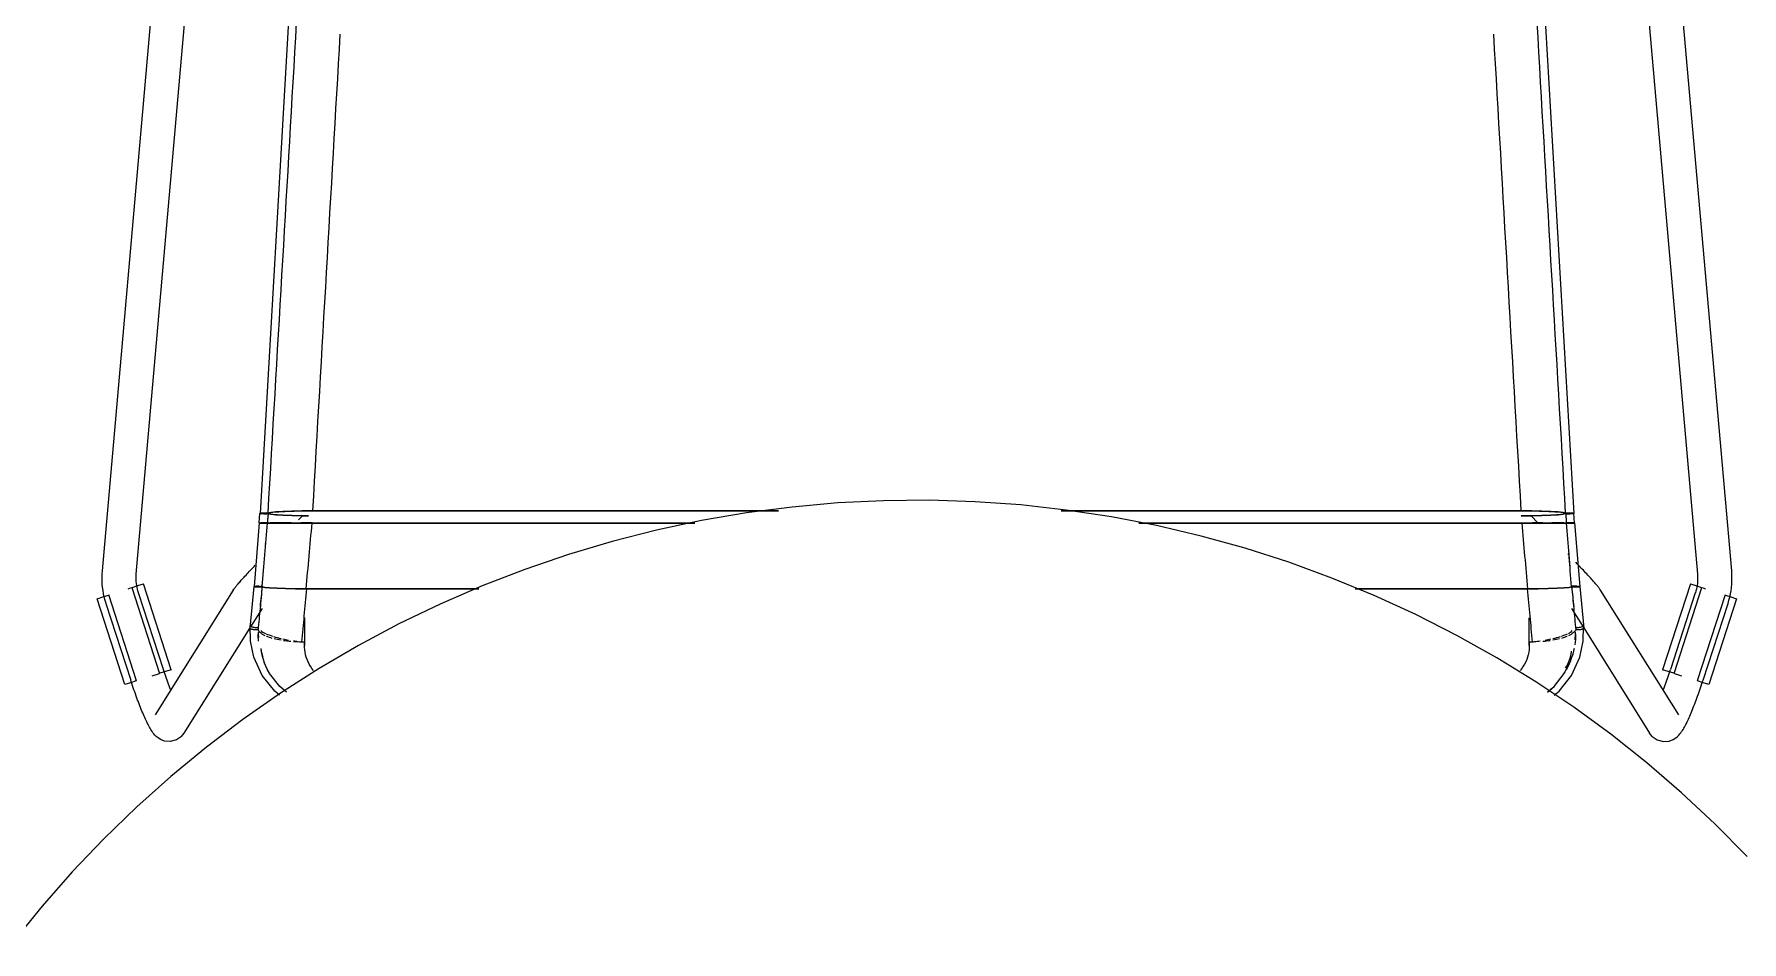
# Model space of a CAD drawing. Header units: millimetres. Extents: x 155927 to 317870, y -36033 to 97293.
# Drawn here: x 166739 to 167335, y 12552 to 12869 of the extents above; entities that cross this region are included whole.
import ezdxf

# ---------------------------------------------------------------- set-up
doc = ezdxf.new("R2010")
doc.units = ezdxf.units.MM
doc.header["$MEASUREMENT"] = 0
doc.layers.add('I-FURN', color=8, linetype='CONTINUOUS', lineweight=9)

msp = doc.modelspace()

# ---------------------------------------------------------------- linework, layer by layer
at = {"layer": 'I-FURN'}
for p, q in [((166801.76, 13124.6), (166762.81, 12681.28)), ((167331.91, 12681.28), (167292.96, 13124.6)), ((166774.76, 12680.23), (166812.06, 13104.73)), ((167282.67, 13104.58), (167319.95, 12680.23)), ((166837.24, 13033.31), (166817.96, 12701.41)), ((167257.48, 13033.31), (167276.76, 12701.41)), ((167003.77, 12703.61), (166987.9, 12701.55)), ((167019.7, 12705.04), (167003.77, 12703.61)), ((167035.68, 12705.83), (167019.7, 12705.04)), ((167051.68, 12705.97), (167035.68, 12705.83)), ((167067.67, 12705.48), (167051.68, 12705.97)), ((167083.63, 12704.35), (167067.67, 12705.48)), ((167099.53, 12702.58), (167083.63, 12704.35)), ((166817.68, 12698.05), (166815.86, 12675.85)), ((166817.68, 12698.05), (166817.95, 12701.41)), ((166817.75, 12698.05), (166817.68, 12698.05)), ((166817.68, 12698.05), (166817.75, 12698.05)), ((166817.75, 12698.05), (166817.68, 12698.05)), ((166817.68, 12698.05), (166817.74, 12698.05)), ((166817.93, 12698.04), (166818.23, 12698.04)), ((166818.23, 12698.04), (166817.94, 12698.04)), ((166818.02, 12701.43), (166817.96, 12701.41)), ((166817.96, 12701.41), (166818.02, 12701.38)), ((166818.21, 12701.46), (166818.02, 12701.43)), ((166818.02, 12701.38), (166818.21, 12701.35)), ((166818.5, 12701.48), (166818.21, 12701.46)), ((166818.21, 12701.35), (166818.51, 12701.33)), ((166818.23, 12698.05), (166818.62, 12698.05)), ((166818.61, 12698.05), (166818.23, 12698.05)), ((166818.61, 12698.04), (166818.23, 12698.04)), ((166818.23, 12698.04), (166818.61, 12698.04)), ((166818.88, 12701.5), (166818.5, 12701.48)), ((166818.51, 12701.33), (166818.89, 12701.31)), ((166819.07, 12698.05), (166818.61, 12698.05)), ((166819.06, 12698.04), (166818.61, 12698.04)), ((166818.61, 12698.04), (166819.06, 12698.04)), ((166818.62, 12698.05), (166819.07, 12698.05)), ((166819.33, 12701.51), (166818.88, 12701.5)), ((166818.89, 12701.31), (166819.34, 12701.3)), ((166819.55, 12698.04), (166819.06, 12698.04)), ((166819.06, 12698.04), (166819.55, 12698.04)), ((166819.07, 12698.05), (166819.56, 12698.05)), ((166819.56, 12698.05), (166819.07, 12698.05)), ((166819.82, 12701.52), (166819.33, 12701.51)), ((166819.34, 12701.3), (166819.83, 12701.3)), ((166820.05, 12698.04), (166819.55, 12698.04)), ((166819.55, 12698.04), (166820.05, 12698.04)), ((166819.56, 12698.05), (166820.06, 12698.05)), ((166820.05, 12698.05), (166819.56, 12698.05)), ((166820.32, 12701.51), (166819.82, 12701.52)), ((166819.83, 12701.3), (166820.33, 12701.3)), ((166820.52, 12698.05), (166820.05, 12698.05)), ((166820.52, 12698.04), (166820.05, 12698.04)), ((166820.05, 12698.04), (166820.52, 12698.04)), ((166820.06, 12698.05), (166820.53, 12698.05)), ((166820.79, 12701.51), (166820.32, 12701.51)), ((166820.33, 12701.3), (166820.8, 12701.31)), ((166821.41, 12698.02), (166820.52, 12698.04)), ((166820.52, 12698.04), (166821.4, 12698.02)), ((166821.68, 12701.72), (166820.79, 12701.51)), ((166820.8, 12701.31), (166821.7, 12701.1)), ((166821.4, 12698.02), (166823.15, 12698.01)), ((166823.15, 12698.01), (166821.41, 12698.02)), ((166821.42, 12698.07), (166823.18, 12698.08)), ((166823.17, 12698.08), (166821.42, 12698.07)), ((166823.43, 12701.91), (166821.68, 12701.72)), ((166821.7, 12701.1), (166823.45, 12700.9)), ((166823.15, 12698.01), (166825.65, 12698)), ((166825.65, 12698), (166823.16, 12698.01)), ((166825.67, 12698.09), (166823.17, 12698.08)), ((166823.18, 12698.08), (166825.67, 12698.09)), ((166825.93, 12702.07), (166823.43, 12701.91)), ((166823.45, 12700.9), (166825.95, 12700.74)), ((166825.65, 12698), (166828.79, 12697.99)), ((166828.79, 12697.99), (166825.66, 12698)), ((166825.67, 12698.09), (166828.8, 12698.1)), ((166828.79, 12698.1), (166825.67, 12698.09)), ((166829.06, 12702.2), (166825.93, 12702.07)), ((166825.95, 12700.74), (166829.07, 12700.62)), ((166832.36, 12697.99), (166828.79, 12697.99)), ((166828.79, 12697.99), (166832.36, 12697.99)), ((166832.62, 12702.27), (166829.06, 12702.2)), ((166829.07, 12700.62), (166832.62, 12700.54)), ((166832.92, 12700.66), (166831.45, 12699.13)), ((166832.35, 12698.11), (166836.13, 12698.11)), ((166836.13, 12698.11), (166832.35, 12698.11)), ((166836.14, 12697.98), (166832.36, 12697.99)), ((166832.36, 12697.99), (166836.14, 12697.98)), ((166836.41, 12702.3), (166832.62, 12702.27)), ((166832.62, 12700.54), (166834.87, 12700.52)), ((166969.78, 12697.98), (166836.14, 12697.98)), ((166836.14, 12697.98), (166969.78, 12697.98)), ((166999, 12702.3), (166836.41, 12702.3)), ((166836.41, 12702.3), (166999, 12702.3)), ((166972.13, 12698.86), (166956.48, 12695.53)), ((166987.9, 12701.55), (166972.13, 12698.86)), ((167258.31, 12702.3), (167097.74, 12702.3)), ((167097.74, 12702.3), (167258.31, 12702.3)), ((167115.35, 12700.18), (167099.53, 12702.58)), ((167131.06, 12697.14), (167115.35, 12700.18)), ((167258.58, 12697.98), (167124.83, 12697.98)), ((167124.83, 12697.98), (167258.58, 12697.98)), ((167146.63, 12693.48), (167131.06, 12697.14)), ((167262.1, 12702.27), (167258.31, 12702.3)), ((167258.42, 12700.51), (167262.1, 12700.54)), ((167262.36, 12697.99), (167258.58, 12697.98)), ((167258.58, 12697.98), (167262.36, 12697.99)), ((167264.37, 12697.99), (167261.8, 12700.66)), ((167265.66, 12702.2), (167262.1, 12702.27)), ((167262.1, 12700.54), (167265.65, 12700.62)), ((167265.93, 12697.99), (167262.36, 12697.99)), ((167262.36, 12697.99), (167265.93, 12697.99)), ((167262.37, 12698.11), (167265.92, 12698.1)), ((167265.93, 12698.1), (167262.37, 12698.11)), ((167265.65, 12700.62), (167268.77, 12700.74)), ((167268.79, 12702.07), (167265.66, 12702.2)), ((167269.06, 12698), (167265.93, 12697.99)), ((167265.93, 12697.99), (167269.06, 12698)), ((167268.77, 12700.74), (167271.27, 12700.9)), ((167271.29, 12701.91), (167268.79, 12702.07)), ((167269.05, 12698.09), (167271.54, 12698.08)), ((167271.55, 12698.08), (167269.05, 12698.09)), ((167269.06, 12698), (167271.57, 12698.01)), ((167271.56, 12698.01), (167269.07, 12698)), ((167271.27, 12700.9), (167273.02, 12701.1)), ((167273.04, 12701.72), (167271.29, 12701.91)), ((167271.54, 12698.08), (167273.3, 12698.07)), ((167273.3, 12698.07), (167271.55, 12698.08)), ((167273.31, 12698.02), (167271.57, 12698.01)), ((167271.57, 12698.01), (167273.32, 12698.02)), ((167273.02, 12701.1), (167273.92, 12701.31)), ((167273.93, 12701.51), (167273.04, 12701.72)), ((167274.2, 12698.04), (167273.31, 12698.02)), ((167273.32, 12698.02), (167274.2, 12698.04)), ((167273.92, 12701.31), (167274.39, 12701.3)), ((167274.4, 12701.51), (167273.93, 12701.51)), ((167274.19, 12698.05), (167274.66, 12698.05)), ((167274.67, 12698.05), (167274.2, 12698.05)), ((167274.67, 12698.04), (167274.2, 12698.04)), ((167274.2, 12698.04), (167274.67, 12698.04)), ((167274.39, 12701.3), (167274.89, 12701.3)), ((167274.9, 12701.52), (167274.4, 12701.51)), ((167274.66, 12698.05), (167275.16, 12698.05)), ((167275.16, 12698.05), (167274.67, 12698.05)), ((167275.17, 12698.04), (167274.67, 12698.04)), ((167274.67, 12698.04), (167275.17, 12698.04)), ((167274.89, 12701.3), (167275.38, 12701.3)), ((167275.39, 12701.51), (167274.9, 12701.52)), ((167275.16, 12698.05), (167275.65, 12698.05)), ((167275.65, 12698.05), (167275.16, 12698.05)), ((167275.66, 12698.04), (167275.17, 12698.04)), ((167275.17, 12698.04), (167275.66, 12698.04)), ((167275.38, 12701.3), (167275.83, 12701.31)), ((167275.84, 12701.5), (167275.39, 12701.51)), ((167275.65, 12698.05), (167276.1, 12698.05)), ((167276.11, 12698.05), (167275.65, 12698.05)), ((167276.11, 12698.04), (167275.66, 12698.04)), ((167275.66, 12698.04), (167276.11, 12698.04)), ((167275.83, 12701.31), (167276.21, 12701.33)), ((167276.22, 12701.48), (167275.84, 12701.5)), ((167276.1, 12698.05), (167276.48, 12698.05)), ((167276.49, 12698.05), (167276.11, 12698.05)), ((167276.49, 12698.04), (167276.11, 12698.04)), ((167276.11, 12698.04), (167276.49, 12698.04)), ((167276.21, 12701.33), (167276.51, 12701.35)), ((167276.51, 12701.46), (167276.22, 12701.48)), ((167276.48, 12698.05), (167276.78, 12698.05)), ((167276.78, 12698.05), (167276.49, 12698.05)), ((167276.78, 12698.04), (167276.49, 12698.04)), ((167276.49, 12698.04), (167276.79, 12698.04)), ((167276.7, 12701.43), (167276.51, 12701.46)), ((167276.51, 12701.35), (167276.7, 12701.38)), ((167276.76, 12701.41), (167276.7, 12701.43)), ((167276.7, 12701.38), (167276.76, 12701.41)), ((167277.04, 12698.05), (167276.77, 12701.41)), ((167276.78, 12698.05), (167276.97, 12698.05)), ((167276.97, 12698.05), (167276.78, 12698.04)), ((167276.97, 12698.05), (167276.78, 12698.05)), ((167276.79, 12698.04), (167276.97, 12698.05)), ((167276.97, 12698.05), (167277.04, 12698.05)), ((167277.04, 12698.05), (167276.97, 12698.05)), ((167276.97, 12698.05), (167277.04, 12698.05)), ((167277.04, 12698.05), (167276.97, 12698.05)), ((167277.04, 12698.05), (167278.86, 12675.85)), ((166940.97, 12691.59), (166925.64, 12687.03)), ((166956.48, 12695.53), (166940.97, 12691.59)), ((167162.05, 12689.2), (167146.63, 12693.48)), ((166925.64, 12687.03), (166910.5, 12681.85)), ((167177.28, 12684.31), (167162.05, 12689.2)), ((167275.14, 12686.8), (167274.65, 12687.31)), ((166762.73, 12680.14), (166762.7, 12679)), ((166762.7, 12679), (166762.71, 12677.86)), ((166762.81, 12681.28), (166762.73, 12680.14)), ((166774.7, 12678.88), (166774.72, 12679.54)), ((166774.72, 12679.54), (166774.76, 12680.2)), ((166774.76, 12680.2), (166774.76, 12680.23)), ((166812.04, 12678.72), (166812.37, 12679.08)), ((166812.37, 12679.08), (166812.71, 12679.46)), ((166812.71, 12679.46), (166813.07, 12679.85)), ((166813.07, 12679.85), (166813.44, 12680.25)), ((166813.44, 12680.25), (166813.82, 12680.67)), ((166813.82, 12680.67), (166814.21, 12681.09)), ((166814.21, 12681.09), (166814.61, 12681.53)), ((166814.61, 12681.53), (166815.03, 12681.97)), ((166815.03, 12681.97), (166815.45, 12682.42)), ((166815.45, 12682.42), (166815.88, 12682.89)), ((166815.88, 12682.89), (166816.32, 12683.36)), ((166910.5, 12681.85), (166895.58, 12676.08)), ((167192.3, 12678.81), (167177.28, 12684.31)), ((167277.95, 12683.83), (167277.49, 12684.32)), ((167278.4, 12683.36), (167277.95, 12683.83)), ((167278.84, 12682.89), (167278.4, 12683.36)), ((167279.27, 12682.42), (167278.84, 12682.89)), ((167279.69, 12681.97), (167279.27, 12682.42)), ((167280.11, 12681.53), (167279.69, 12681.97)), ((167280.51, 12681.09), (167280.11, 12681.53)), ((167280.9, 12680.67), (167280.51, 12681.09)), ((167281.28, 12680.25), (167280.9, 12680.67)), ((167281.65, 12679.85), (167281.28, 12680.25)), ((167282.01, 12679.46), (167281.65, 12679.85)), ((167282.35, 12679.08), (167282.01, 12679.46)), ((167282.68, 12678.72), (167282.35, 12679.08)), ((167319.96, 12680.23), (167320, 12679.57)), ((167320, 12679.57), (167320.02, 12678.91)), ((167331.92, 12681.24), (167331.91, 12681.28)), ((167331.99, 12680.1), (167331.92, 12681.24)), ((167332.02, 12678.96), (167331.99, 12680.1)), ((166762.71, 12677.86), (166762.77, 12676.72)), ((166762.77, 12676.72), (166762.88, 12675.58)), ((166762.88, 12675.58), (166763.03, 12674.45)), ((166763.03, 12674.45), (166763.23, 12673.32)), ((166763.23, 12673.32), (166763.47, 12672.21)), ((166771.95, 12675.1), (166773.11, 12675.48)), ((166773.21, 12675.51), (166782.9, 12645.5)), ((166773.33, 12675.55), (166775.3, 12676.18)), ((166774.71, 12678.22), (166774.7, 12678.88)), ((166774.74, 12677.56), (166774.71, 12678.22)), ((166774.81, 12676.9), (166774.74, 12677.56)), ((166774.89, 12676.24), (166774.81, 12676.9)), ((166775.01, 12675.59), (166774.89, 12676.24)), ((166775.15, 12674.94), (166775.01, 12675.59)), ((166775.32, 12674.3), (166775.15, 12674.94)), ((166775.3, 12676.18), (166777.25, 12676.81)), ((166775.51, 12673.67), (166775.32, 12674.3)), ((166784.22, 12646.86), (166775.51, 12673.67)), ((166786.94, 12646.81), (166777.25, 12676.81)), ((166808.6, 12674.58), (166781.3, 12630.99)), ((166808.6, 12674.58), (166808.82, 12674.9)), ((166808.82, 12674.9), (166809, 12675.16)), ((166809, 12675.16), (166809.17, 12675.39)), ((166809.17, 12675.39), (166809.35, 12675.61)), ((166809.35, 12675.61), (166809.53, 12675.83)), ((166809.53, 12675.83), (166809.72, 12676.06)), ((166809.72, 12676.06), (166809.92, 12676.31)), ((166809.92, 12676.31), (166810.13, 12676.56)), ((166810.13, 12676.56), (166810.36, 12676.82)), ((166810.36, 12676.82), (166810.61, 12677.1)), ((166810.61, 12677.1), (166810.86, 12677.4)), ((166810.86, 12677.4), (166811.14, 12677.71)), ((166811.14, 12677.71), (166811.42, 12678.03)), ((166811.42, 12678.03), (166811.73, 12678.37)), ((166811.73, 12678.37), (166812.04, 12678.72)), ((166815.85, 12675.85), (166814.43, 12661.35)), ((166815.92, 12675.87), (166815.85, 12675.85)), ((166815.85, 12675.85), (166815.92, 12675.82)), ((166815.86, 12675.85), (166815.92, 12675.87)), ((166815.92, 12675.82), (166815.86, 12675.85)), ((166816.1, 12675.9), (166815.92, 12675.87)), ((166815.92, 12675.87), (166816.11, 12675.9)), ((166815.92, 12675.82), (166816.11, 12675.8)), ((166816.4, 12675.92), (166816.1, 12675.9)), ((166816.11, 12675.9), (166816.4, 12675.92)), ((166816.11, 12675.8), (166816.41, 12675.77)), ((166816.41, 12675.77), (166816.11, 12675.8)), ((166816.78, 12675.93), (166816.4, 12675.92)), ((166816.4, 12675.92), (166816.78, 12675.93)), ((166816.41, 12675.77), (166816.79, 12675.76)), ((166816.79, 12675.76), (166816.41, 12675.77)), ((166817.23, 12675.94), (166816.78, 12675.93)), ((166816.78, 12675.93), (166817.23, 12675.94)), ((166816.79, 12675.76), (166817.24, 12675.75)), ((166817.25, 12675.75), (166816.79, 12675.76)), ((166817.72, 12675.95), (166817.23, 12675.94)), ((166817.23, 12675.94), (166817.72, 12675.95)), ((166817.24, 12675.75), (166817.73, 12675.74)), ((166817.74, 12675.74), (166817.25, 12675.75)), ((166817.73, 12675.74), (166818.23, 12675.75)), ((166818.24, 12675.75), (166817.74, 12675.74)), ((166818.69, 12675.94), (166818.22, 12675.95)), ((166818.22, 12675.95), (166818.69, 12675.94)), ((166818.23, 12675.75), (166818.7, 12675.75)), ((166818.71, 12675.75), (166818.24, 12675.75)), ((166818.7, 12675.75), (166819.59, 12675.56)), ((166819.59, 12675.56), (166818.71, 12675.75)), ((166821.31, 12675.38), (166819.59, 12675.56)), ((166819.59, 12675.56), (166821.33, 12675.38)), ((166823.77, 12675.23), (166821.33, 12675.38)), ((166821.33, 12675.38), (166823.81, 12675.23)), ((166826.84, 12675.12), (166823.8, 12675.23)), ((166823.81, 12675.23), (166826.91, 12675.12)), ((166830.35, 12675.04), (166826.9, 12675.12)), ((166826.91, 12675.12), (166830.34, 12675.04)), ((166830.44, 12675.04), (166834.2, 12675.02)), ((166834.08, 12675.02), (166830.44, 12675.04)), ((166834.2, 12675.02), (166894.32, 12675.02)), ((166894.32, 12675.02), (166834.2, 12675.02)), ((166895.58, 12676.08), (166880.9, 12669.71)), ((167207.1, 12672.72), (167192.3, 12678.81)), ((167200.4, 12675.02), (167260.52, 12675.02)), ((167260.52, 12675.02), (167200.4, 12675.02)), ((167260.52, 12675.02), (167264.28, 12675.04)), ((167264.28, 12675.04), (167260.64, 12675.02)), ((167267.82, 12675.12), (167264.37, 12675.04)), ((167264.38, 12675.04), (167267.81, 12675.12)), ((167267.81, 12675.12), (167270.91, 12675.23)), ((167270.92, 12675.23), (167267.88, 12675.12)), ((167270.91, 12675.23), (167273.39, 12675.38)), ((167273.39, 12675.38), (167270.95, 12675.23)), ((167273.39, 12675.38), (167275.13, 12675.56)), ((167275.13, 12675.56), (167273.41, 12675.38)), ((167276.01, 12675.75), (167275.13, 12675.56)), ((167275.13, 12675.56), (167276.02, 12675.75)), ((167276.48, 12675.75), (167276.01, 12675.75)), ((167276.02, 12675.75), (167276.49, 12675.75)), ((167276.5, 12675.95), (167276.03, 12675.94)), ((167276.03, 12675.94), (167276.5, 12675.95)), ((167276.98, 12675.74), (167276.48, 12675.75)), ((167276.49, 12675.75), (167276.99, 12675.74)), ((167277, 12675.95), (167276.5, 12675.95)), ((167276.5, 12675.95), (167277, 12675.95)), ((167277.47, 12675.75), (167276.98, 12675.74)), ((167276.99, 12675.74), (167277.48, 12675.75)), ((167277.49, 12675.94), (167277, 12675.95)), ((167277, 12675.95), (167277.49, 12675.94)), ((167277.93, 12675.76), (167277.47, 12675.75)), ((167277.48, 12675.75), (167277.93, 12675.76)), ((167277.94, 12675.93), (167277.49, 12675.94)), ((167277.49, 12675.94), (167277.94, 12675.93)), ((167277.93, 12675.76), (167278.31, 12675.77)), ((167278.31, 12675.77), (167277.93, 12675.76)), ((167278.31, 12675.77), (167278.61, 12675.8)), ((167278.6, 12675.8), (167278.31, 12675.77)), ((167278.62, 12675.9), (167278.32, 12675.92)), ((167278.32, 12675.92), (167278.61, 12675.9)), ((167278.61, 12675.9), (167278.8, 12675.87)), ((167278.61, 12675.8), (167278.8, 12675.82)), ((167278.8, 12675.87), (167278.62, 12675.9)), ((167278.87, 12675.85), (167278.8, 12675.87)), ((167278.8, 12675.87), (167278.86, 12675.85)), ((167278.86, 12675.85), (167278.8, 12675.82)), ((167278.8, 12675.82), (167278.87, 12675.85)), ((167278.87, 12675.85), (167280.29, 12661.35)), ((167282.99, 12678.37), (167282.68, 12678.72)), ((167283.3, 12678.03), (167282.99, 12678.37)), ((167283.58, 12677.71), (167283.3, 12678.03)), ((167283.86, 12677.4), (167283.58, 12677.71)), ((167284.11, 12677.1), (167283.86, 12677.4)), ((167284.36, 12676.82), (167284.11, 12677.1)), ((167284.59, 12676.56), (167284.36, 12676.82)), ((167284.8, 12676.31), (167284.59, 12676.56)), ((167285, 12676.06), (167284.8, 12676.31)), ((167285.19, 12675.83), (167285, 12676.06)), ((167285.37, 12675.61), (167285.19, 12675.83)), ((167285.54, 12675.39), (167285.37, 12675.61)), ((167285.72, 12675.16), (167285.54, 12675.39)), ((167285.9, 12674.9), (167285.72, 12675.16)), ((167286.12, 12674.58), (167285.9, 12674.9)), ((167313.42, 12630.99), (167286.12, 12674.58)), ((167317.47, 12676.81), (167307.78, 12646.81)), ((167319.21, 12673.67), (167310.5, 12646.86)), ((167311.82, 12645.5), (167321.51, 12675.51)), ((167317.47, 12676.81), (167319.42, 12676.18)), ((167319.22, 12673.7), (167319.21, 12673.67)), ((167319.41, 12674.33), (167319.22, 12673.7)), ((167319.58, 12674.97), (167319.41, 12674.33)), ((167319.42, 12676.18), (167321.39, 12675.55)), ((167319.72, 12675.62), (167319.58, 12674.97)), ((167319.83, 12676.27), (167319.72, 12675.62)), ((167319.92, 12676.93), (167319.83, 12676.27)), ((167319.98, 12677.59), (167319.92, 12676.93)), ((167320.01, 12678.25), (167319.98, 12677.59)), ((167320.02, 12678.91), (167320.01, 12678.25)), ((167321.61, 12675.48), (167322.77, 12675.1)), ((167331.24, 12672.16), (167331.49, 12673.28)), ((167331.49, 12673.28), (167331.68, 12674.4)), ((167331.68, 12674.4), (167331.84, 12675.54)), ((167331.84, 12675.54), (167331.94, 12676.67)), ((167331.94, 12676.67), (167332, 12677.81)), ((167332, 12677.81), (167332.02, 12678.96)), ((166761.1, 12671.6), (166763.05, 12672.23)), ((166770.78, 12641.59), (166761.1, 12671.6)), ((166763.05, 12672.23), (166765.02, 12672.87)), ((166763.47, 12672.21), (166763.75, 12671.1)), ((166763.75, 12671.1), (166764.08, 12670.01)), ((166764.08, 12670.01), (166764.1, 12669.96)), ((166764.1, 12669.96), (166772.81, 12643.15)), ((166774.83, 12642.9), (166765.14, 12672.9)), ((166814.71, 12661.73), (166818.77, 12668.21)), ((166880.9, 12669.71), (166866.49, 12662.77)), ((167221.63, 12666.04), (167207.1, 12672.72)), ((167275.95, 12668.21), (167280.01, 12661.73)), ((167329.58, 12672.9), (167319.89, 12642.9)), ((167321.91, 12643.15), (167330.63, 12669.97)), ((167333.62, 12671.6), (167323.93, 12641.59)), ((167329.7, 12672.87), (167331.67, 12672.23)), ((167330.63, 12669.97), (167330.96, 12671.06)), ((167330.96, 12671.06), (167331.24, 12672.16)), ((167331.67, 12672.23), (167333.62, 12671.6)), ((166791.47, 12624.62), (166814.5, 12661.39)), ((166814.64, 12656.79), (166814.55, 12662.25)), ((166833.49, 12664.97), (166833.49, 12655.22)), ((166866.49, 12662.77), (166852.37, 12655.25)), ((167235.89, 12658.78), (167221.63, 12666.04)), ((167261.23, 12655.22), (167261.23, 12664.97)), ((167280.08, 12656.79), (167280.17, 12662.25)), ((167280.22, 12661.39), (167303.25, 12624.62)), ((166815.85, 12651.14), (166814.64, 12656.79)), ((166833.55, 12656.46), (166832.5, 12656.46)), ((166852.37, 12655.25), (166838.56, 12647.17)), ((167249.85, 12650.96), (167235.89, 12658.78)), ((167262.22, 12656.46), (167261.17, 12656.46)), ((167278.87, 12651.14), (167280.08, 12656.79)), ((166818.76, 12644.83), (166815.85, 12651.14)), ((166821.33, 12645.53), (166819.42, 12649.22)), ((167263.48, 12642.58), (167249.85, 12650.96)), ((167273.39, 12645.53), (167275.3, 12649.22)), ((167275.96, 12644.83), (167278.87, 12651.14)), ((166780.32, 12644.67), (166782.8, 12645.47)), ((166784.99, 12646.18), (166783.02, 12645.54)), ((166784.33, 12646.53), (166784.22, 12646.86)), ((166784.56, 12645.84), (166784.33, 12646.53)), ((166784.79, 12645.15), (166784.56, 12645.84)), ((166785.02, 12644.46), (166784.79, 12645.15)), ((166786.94, 12646.81), (166784.99, 12646.18)), ((166785.25, 12643.78), (166785.02, 12644.46)), ((166785.49, 12643.11), (166785.25, 12643.78)), ((166823.09, 12639.3), (166818.76, 12644.83)), ((166824.83, 12640.96), (166821.33, 12645.53)), ((166838.56, 12647.17), (166825.08, 12638.55)), ((167269.89, 12640.96), (167273.39, 12645.53)), ((167271.63, 12639.3), (167275.96, 12644.83)), ((167309.73, 12646.18), (167307.78, 12646.81)), ((167309.23, 12643.11), (167309.47, 12643.78)), ((167309.47, 12643.78), (167309.7, 12644.46)), ((167309.7, 12644.46), (167309.93, 12645.15)), ((167311.7, 12645.54), (167309.73, 12646.18)), ((167309.93, 12645.15), (167310.16, 12645.84)), ((167310.16, 12645.84), (167310.39, 12646.53)), ((167310.39, 12646.53), (167310.5, 12646.86)), ((167311.92, 12645.47), (167314.4, 12644.67)), ((166772.74, 12642.22), (166770.78, 12641.59)), ((166774.71, 12642.86), (166772.74, 12642.22)), ((166772.96, 12642.69), (166772.81, 12643.15)), ((166773.2, 12641.95), (166772.96, 12642.69)), ((166773.45, 12641.22), (166773.2, 12641.95)), ((166773.7, 12640.48), (166773.45, 12641.22)), ((166773.95, 12639.75), (166773.7, 12640.48)), ((166774.2, 12639.03), (166773.95, 12639.75)), ((166774.45, 12638.32), (166774.2, 12639.03)), ((166774.71, 12637.61), (166774.45, 12638.32)), ((166774.96, 12636.91), (166774.71, 12637.61)), ((166785.72, 12642.44), (166785.49, 12643.11)), ((166785.96, 12641.79), (166785.72, 12642.44)), ((166786.19, 12641.14), (166785.96, 12641.79)), ((166786.43, 12640.5), (166786.19, 12641.14)), ((166786.66, 12639.88), (166786.43, 12640.5)), ((166825.08, 12638.55), (166811.96, 12629.39)), ((166824.8, 12637.93), (166823.09, 12639.3)), ((166827.17, 12639), (166824.83, 12640.96)), ((167276.77, 12633.67), (167263.48, 12642.58)), ((167267.56, 12639.01), (167269.89, 12640.96)), ((167269.92, 12637.93), (167271.63, 12639.3)), ((167308.06, 12639.88), (167308.29, 12640.5)), ((167308.29, 12640.5), (167308.53, 12641.14)), ((167308.53, 12641.14), (167308.76, 12641.79)), ((167308.76, 12641.79), (167309, 12642.44)), ((167309, 12642.44), (167309.23, 12643.11)), ((167319.76, 12636.91), (167320.01, 12637.61)), ((167321.98, 12642.22), (167320.01, 12642.86)), ((167320.01, 12637.61), (167320.27, 12638.32)), ((167320.27, 12638.32), (167320.52, 12639.03)), ((167320.52, 12639.03), (167320.77, 12639.75)), ((167320.77, 12639.75), (167321.02, 12640.48)), ((167321.02, 12640.48), (167321.27, 12641.22)), ((167321.27, 12641.22), (167321.52, 12641.95)), ((167321.52, 12641.95), (167321.76, 12642.69)), ((167321.76, 12642.69), (167321.91, 12643.15)), ((167323.93, 12641.59), (167321.98, 12642.22)), ((166775.22, 12636.22), (166774.96, 12636.91)), ((166775.47, 12635.54), (166775.22, 12636.22)), ((166775.73, 12634.88), (166775.47, 12635.54)), ((166775.98, 12634.23), (166775.73, 12634.88)), ((166776.23, 12633.59), (166775.98, 12634.23)), ((166776.48, 12632.96), (166776.23, 12633.59)), ((166776.73, 12632.35), (166776.48, 12632.96)), ((166776.98, 12631.75), (166776.73, 12632.35)), ((166777.22, 12631.18), (166776.98, 12631.75)), ((167289.69, 12624.24), (167276.77, 12633.67)), ((167317.5, 12631.18), (167317.74, 12631.75)), ((167317.74, 12631.75), (167317.99, 12632.35)), ((167317.99, 12632.35), (167318.24, 12632.96)), ((167318.24, 12632.96), (167318.49, 12633.59)), ((167318.49, 12633.59), (167318.74, 12634.23)), ((167318.74, 12634.23), (167318.99, 12634.88)), ((167318.99, 12634.88), (167319.25, 12635.54)), ((167319.25, 12635.54), (167319.5, 12636.22)), ((167319.5, 12636.22), (167319.76, 12636.91)), ((166777.47, 12630.61), (166777.22, 12631.18)), ((166777.71, 12630.07), (166777.47, 12630.61)), ((166777.94, 12629.54), (166777.71, 12630.07)), ((166778.18, 12629.03), (166777.94, 12629.54)), ((166778.41, 12628.54), (166778.18, 12629.03)), ((166778.64, 12628.07), (166778.41, 12628.54)), ((166778.87, 12627.61), (166778.64, 12628.07)), ((166779.1, 12627.17), (166778.87, 12627.61)), ((166779.33, 12626.74), (166779.1, 12627.17)), ((166779.56, 12626.33), (166779.33, 12626.74)), ((166779.8, 12625.93), (166779.56, 12626.33)), ((166780.04, 12625.54), (166779.8, 12625.93)), ((166780.29, 12625.16), (166780.04, 12625.54)), ((166811.96, 12629.39), (166799.22, 12619.72)), ((167314.43, 12625.16), (167314.68, 12625.54)), ((167314.68, 12625.54), (167314.92, 12625.93)), ((167314.92, 12625.93), (167315.16, 12626.33)), ((167315.16, 12626.33), (167315.39, 12626.74)), ((167315.39, 12626.74), (167315.62, 12627.17)), ((167315.62, 12627.17), (167315.85, 12627.61)), ((167315.85, 12627.61), (167316.08, 12628.07)), ((167316.08, 12628.07), (167316.31, 12628.54)), ((167316.31, 12628.54), (167316.54, 12629.03)), ((167316.54, 12629.03), (167316.78, 12629.54)), ((167316.78, 12629.54), (167317.01, 12630.07)), ((167317.01, 12630.07), (167317.25, 12630.61)), ((167317.25, 12630.61), (167317.5, 12631.18)), ((166780.57, 12624.76), (166780.29, 12625.16)), ((166780.88, 12624.36), (166780.57, 12624.76)), ((166781.25, 12623.94), (166780.88, 12624.36)), ((166781.72, 12623.47), (166781.25, 12623.94)), ((166782.35, 12622.95), (166781.72, 12623.47)), ((166783.26, 12622.39), (166782.35, 12622.95)), ((166784.64, 12621.86), (166783.26, 12622.39)), ((166786.61, 12621.69), (166784.64, 12621.86)), ((166788.84, 12622.28), (166786.61, 12621.69)), ((166799.22, 12619.72), (166786.87, 12609.55)), ((166790.57, 12623.5), (166788.84, 12622.28)), ((166790.57, 12623.5), (166791.47, 12624.62)), ((167302.22, 12614.29), (167289.69, 12624.24)), ((167304.15, 12623.5), (167303.25, 12624.62)), ((167304.15, 12623.5), (167305.88, 12622.28)), ((167305.88, 12622.28), (167308.11, 12621.69)), ((167308.11, 12621.69), (167310.08, 12621.86)), ((167310.08, 12621.86), (167311.46, 12622.39)), ((167311.46, 12622.39), (167312.37, 12622.95)), ((167312.37, 12622.95), (167313, 12623.47)), ((167313, 12623.47), (167313.47, 12623.94)), ((167313.47, 12623.94), (167313.84, 12624.36)), ((167313.84, 12624.36), (167314.15, 12624.76)), ((167314.15, 12624.76), (167314.43, 12625.16)), ((167314.34, 12603.85), (167302.22, 12614.29)), ((166786.87, 12609.55), (166774.94, 12598.89)), ((167326.04, 12592.94), (167314.34, 12603.85)), ((166774.94, 12598.89), (166763.44, 12587.76)), ((167337.29, 12581.56), (167326.04, 12592.94)), ((166763.44, 12587.76), (166752.4, 12576.18)), ((166752.4, 12576.18), (166741.83, 12564.17)), ((166741.83, 12564.17), (166731.75, 12551.75))]:
    msp.add_line(p, q, dxfattribs=at)
for points in [[(166820.79, 12701.51), (166824.01, 12756.91), (166830.45, 12867.67), (166836.89, 12978.27), (166840.11, 13033.5)], [(167273.93, 12701.51), (167270.71, 12756.91), (167264.27, 12867.67), (167257.83, 12978.27), (167254.61, 13033.5)], [(166836.41, 12702.3), (166839.6, 12757.83), (166842.8, 12813.35), (166845.99, 12868.79)], [(167248.72, 12868.79), (167251.92, 12813.33), (167255.12, 12757.83), (167258.31, 12702.3)], [(166820.8, 12701.31), (166820.2, 12701.29), (166818.69, 12701.29), (166817.95, 12701.37), (166817.95, 12701.41)], [(166818.71, 12675.75), (166819.01, 12679.46), (166819.61, 12686.89), (166820.22, 12694.32), (166820.52, 12698.04)], [(166820.79, 12701.51), (166820.74, 12700.93), (166820.65, 12699.77), (166820.56, 12698.62), (166820.52, 12698.04)], [(166820.8, 12701.31), (166820.75, 12700.76), (166820.66, 12699.68), (166820.57, 12698.6), (166820.53, 12698.05)], [(166835.11, 12686.49), (166835.46, 12690.32), (166835.8, 12694.15), (166836.14, 12697.98)], [(167258.58, 12697.98), (167258.92, 12694.15), (167259.26, 12690.32), (167259.61, 12686.49)], [(167273.92, 12701.31), (167273.97, 12700.76), (167274.06, 12699.68), (167274.15, 12698.6), (167274.19, 12698.05)], [(167273.93, 12701.51), (167273.98, 12700.93), (167274.07, 12699.77), (167274.15, 12698.62), (167274.2, 12698.04)], [(167276.01, 12675.75), (167275.71, 12679.46), (167275.11, 12686.89), (167274.5, 12694.32), (167274.2, 12698.04)], [(166819.9, 12690.5), (166819.93, 12690.91), (166819.97, 12691.32), (166820, 12691.73)], [(166818.69, 12675.94), (166818.99, 12679.59), (166819.3, 12683.24), (166819.6, 12686.89)], [(166834.08, 12675.02), (166834.42, 12678.84), (166834.77, 12682.66), (166835.11, 12686.49)], [(167259.61, 12686.49), (167259.95, 12682.66), (167260.29, 12678.84), (167260.64, 12675.02)], [(166818.7, 12675.75), (166818.46, 12673.23), (166817.98, 12668.19), (166817.51, 12663.24), (166817.27, 12660.8)], [(166818.69, 12675.94), (166818.45, 12673.57), (166818.22, 12671.2), (166817.98, 12668.86)], [(166834.2, 12675.02), (166833.89, 12671.88), (166833.3, 12665.63), (166832.76, 12659.49), (166832.5, 12656.46)], [(167260.52, 12675.02), (167260.83, 12671.88), (167261.42, 12665.63), (167261.96, 12659.49), (167262.22, 12656.46)], [(167276.02, 12675.75), (167276.26, 12673.23), (167276.74, 12668.19), (167277.21, 12663.24), (167277.45, 12660.8)], [(167276.05, 12675.75), (167276.28, 12673.44), (167276.51, 12671.13), (167276.74, 12668.86)], [(166814.61, 12662.1), (166814.65, 12662.06), (166814.78, 12661.96), (166815.07, 12661.83), (166815.46, 12661.71), (166815.92, 12661.62), (166816.41, 12661.55), (166816.91, 12661.52), (166817.22, 12661.52), (166817.37, 12661.53)], [(166819.81, 12658.63), (166819.12, 12658.96), (166817.98, 12659.66), (166817.41, 12660.41), (166817.27, 12660.8)], [(166817.31, 12659.97), (166817.32, 12659.32), (166817.35, 12658.67), (166817.42, 12658.02)], [(166817.44, 12656.8), (166817.36, 12657.62), (166817.35, 12658.44), (166817.35, 12659.27)], [(166818.28, 12660.44), (166818.68, 12660.12), (166819.21, 12659.8), (166819.85, 12659.49)], [(166820.1, 12659.37), (166820.73, 12659.08), (166821.47, 12658.8), (166822.29, 12658.54)], [(166822.25, 12657.75), (166821.52, 12657.95), (166820.88, 12658.19), (166820.28, 12658.43)], [(166822.72, 12658.38), (166823.52, 12658.13), (166824.4, 12657.9), (166825.32, 12657.68)], [(166825.3, 12657.07), (166824.45, 12657.21), (166823.65, 12657.37), (166822.91, 12657.56)], [(166825.98, 12657.53), (166826.62, 12657.39), (166827.28, 12657.25), (166827.96, 12657.13)], [(166828.78, 12656.63), (166827.88, 12656.71), (166827, 12656.81), (166826.15, 12656.93)], [(166829.66, 12656.88), (166830.14, 12656.81), (166830.61, 12656.76), (166831.09, 12656.71)], [(166832.5, 12656.46), (166831.55, 12656.47), (166830.62, 12656.51), (166829.71, 12656.56)], [(166833.5, 12654.95), (166833.49, 12655.45), (166833.5, 12655.96), (166833.55, 12656.46)], [(167261.17, 12656.46), (167261.22, 12655.96), (167261.23, 12655.45), (167261.23, 12654.94)], [(167262.96, 12656.48), (167262.71, 12656.47), (167262.47, 12656.47), (167262.22, 12656.46)], [(167262.95, 12656.63), (167263.66, 12656.7), (167264.35, 12656.79), (167265.03, 12656.88)], [(167268.57, 12656.93), (167267.72, 12656.81), (167266.85, 12656.69), (167265.93, 12656.63)], [(167266.74, 12657.14), (167267.43, 12657.26), (167268.08, 12657.39), (167268.74, 12657.53)], [(167269.4, 12657.68), (167270.33, 12657.89), (167271.27, 12658.12), (167272.12, 12658.37)], [(167271.8, 12657.56), (167271.06, 12657.38), (167270.25, 12657.22), (167269.42, 12657.07)], [(167272.44, 12658.52), (167273.26, 12658.79), (167274.07, 12659.07), (167274.62, 12659.37)], [(167274.45, 12658.43), (167273.86, 12658.18), (167273.2, 12657.95), (167272.47, 12657.74)], [(167274.87, 12659.49), (167275.51, 12659.8), (167275.9, 12660.12), (167276.23, 12660.44)], [(167277.42, 12659.26), (167277.41, 12658), (167277.31, 12656.74), (167277.13, 12655.5)], [(167277.22, 12657.29), (167277.33, 12658.17), (167277.35, 12659.07), (167277.35, 12659.97)], [(166818.24, 12653.55), (166818.44, 12652.83), (166818.67, 12652.11), (166818.94, 12651.4)], [(167268.96, 12640.14), (167268.53, 12639.73), (167268.08, 12639.34), (167267.62, 12638.96)]]:
    msp.add_open_spline(points, degree=3, dxfattribs=at)
for points, knots in [([(166817.95, 12701.41), (166817.95, 12701.42), (166818.09, 12701.45), (166818.48, 12701.48), (166818.87, 12701.5), (166819.32, 12701.51), (166819.82, 12701.52), (166820.32, 12701.52), (166820.64, 12701.51), (166820.79, 12701.51)], [-0.498493, -0.498493, -0.498493, -0.498493, -0.375, -0.3125, -0.25, -0.1875, -0.125, -0.0625, 0, 0, 0, 0]), ([(166820.79, 12701.51), (166821.07, 12701.65), (166822.45, 12701.86), (166825.81, 12702.08), (166828.98, 12702.2), (166832.58, 12702.28), (166835.13, 12702.3), (166836.41, 12702.3)], [-1, -1, -1, -1, -0.666667, -0.5, -0.333333, -0.166667, 0, 0, 0, 0]), ([(166834.87, 12700.52), (166832.84, 12700.53), (166829.62, 12700.59), (166825.83, 12700.73), (166822.48, 12700.95), (166821.09, 12701.16), (166820.8, 12701.31)], [-0.9335619, -0.9335619, -0.9335619, -0.9335619, -0.6666667, -0.5, -0.3333333, 0, 0, 0, 0]), ([(167258.31, 12702.3), (167259.59, 12702.3), (167262.14, 12702.28), (167265.74, 12702.2), (167268.91, 12702.08), (167272.27, 12701.86), (167273.65, 12701.65), (167273.93, 12701.51)], [-1, -1, -1, -1, -0.833333, -0.666667, -0.5, -0.333333, 0, 0, 0, 0]), ([(167273.92, 12701.31), (167273.63, 12701.16), (167272.24, 12700.95), (167268.89, 12700.73), (167265.73, 12700.61), (167262.17, 12700.53), (167259.66, 12700.51), (167258.42, 12700.51)], [-1, -1, -1, -1, -0.6666667, -0.5, -0.3333333, -0.1666667, -0.003964, -0.003964, -0.003964, -0.003964]), ([(167276.77, 12701.41), (167276.77, 12701.39), (167276.63, 12701.36), (167276.23, 12701.33), (167275.85, 12701.31), (167275.39, 12701.3), (167274.89, 12701.29), (167274.39, 12701.3), (167274.07, 12701.3), (167273.92, 12701.31)], [-0.5, -0.5, -0.5, -0.5, -0.375, -0.3125, -0.25, -0.1875, -0.125, -0.0625, 0, 0, 0, 0]), ([(167273.93, 12701.51), (167274.15, 12701.51), (167274.65, 12701.52), (167275.28, 12701.52), (167275.74, 12701.5), (167276.15, 12701.49), (167276.61, 12701.46), (167276.77, 12701.42), (167276.77, 12701.41)], [-1, -1, -1, -1, -0.90625, -0.8125, -0.765625, -0.71875, -0.625, -0.501507, -0.501507, -0.501507, -0.501507]), ([(167275.52, 12682.05), (167275.38, 12683.7), (167274.94, 12689.03), (167274.5, 12694.36), (167274.2, 12698.05)], [0.2766114, 0.2766114, 0.2766114, 0.2766114, 0.5, 1, 1, 1, 1]), ([(166817.27, 12660.8), (166817.12, 12660.78), (166816.84, 12660.75), (166816.41, 12660.73), (166816.04, 12660.74), (166815.75, 12660.77), (166815.48, 12660.8), (166815.23, 12660.85), (166815, 12660.91), (166814.81, 12660.98), (166814.61, 12661.07), (166814.51, 12661.16), (166814.48, 12661.21)], [0, 0, 0, 0, 0.0555556, 0.1111111, 0.1666667, 0.1944444, 0.2222222, 0.2777778, 0.3055556, 0.3333333, 0.3888889, 0.4444444, 0.4444444, 0.4444444, 0.4444444]), ([(167277.35, 12661.53), (167277.57, 12661.52), (167278.06, 12661.53), (167278.81, 12661.61), (167279.48, 12661.77), (167279.91, 12661.94), (167280.06, 12662.06), (167280.11, 12662.1)], [-1, -1, -1, -1, -0.90625, -0.8125, -0.71875, -0.625, -0.5625, -0.5625, -0.5625, -0.5625]), ([(167280.24, 12661.21), (167280.22, 12661.18), (167280.18, 12661.14), (167280.07, 12661.06), (167279.88, 12660.96), (167279.56, 12660.86), (167279.16, 12660.78), (167278.81, 12660.75), (167278.43, 12660.73), (167277.99, 12660.74), (167277.63, 12660.77), (167277.45, 12660.8)], [0.5555556, 0.5555556, 0.5555556, 0.5555556, 0.5833333, 0.6180556, 0.6527778, 0.7222222, 0.7916667, 0.8263889, 0.8611111, 0.9305556, 1, 1, 1, 1]), ([(166836.66, 12646.57), (166835.89, 12647.48), (166833.96, 12650.48), (166833.33, 12654.08), (166833.55, 12656.46)], [0.5, 0.5, 0.5, 0.5, 0.6666667, 1, 1, 1, 1]), ([(167261.17, 12656.46), (167261.39, 12654.08), (167260.76, 12650.48), (167258.83, 12647.48), (167258.06, 12646.57)], [0, 0, 0, 0, 0.3333333, 0.5, 0.5, 0.5, 0.5]), ([(167277.45, 12660.8), (167277.31, 12660.41), (167276.75, 12659.66), (167275.61, 12658.96), (167274.93, 12658.64)], [0, 0, 0, 0, 0.1666667, 0.3309695, 0.3309695, 0.3309695, 0.3309695]), ([(166821.33, 12645.56), (166820.82, 12646.38), (166819.24, 12649.1), (166818.64, 12652.09), (166818.36, 12654.19)], [-0.4024189, -0.4024189, -0.4024189, -0.4024189, -0.3333333, -0.1789981, -0.1789981, -0.1789981, -0.1789981]), ([(167276.87, 12654.22), (167276.43, 12652.11), (167275.42, 12649.03), (167273.79, 12646.26), (167273.2, 12645.39)], [0.1763318, 0.1763318, 0.1763318, 0.1763318, 0.3333333, 0.408557, 0.408557, 0.408557, 0.408557]), ([(167273.92, 12647.46), (167274.26, 12648.05), (167275.29, 12649.9), (167275.78, 12651.88), (167276.01, 12653.25)], [0.6175454, 0.6175454, 0.6175454, 0.6175454, 0.6666667, 0.7702374, 0.7702374, 0.7702374, 0.7702374])]:
    msp.add_open_spline(points, degree=3, knots=knots, dxfattribs=at)

doc.saveas('drawing.dxf')
